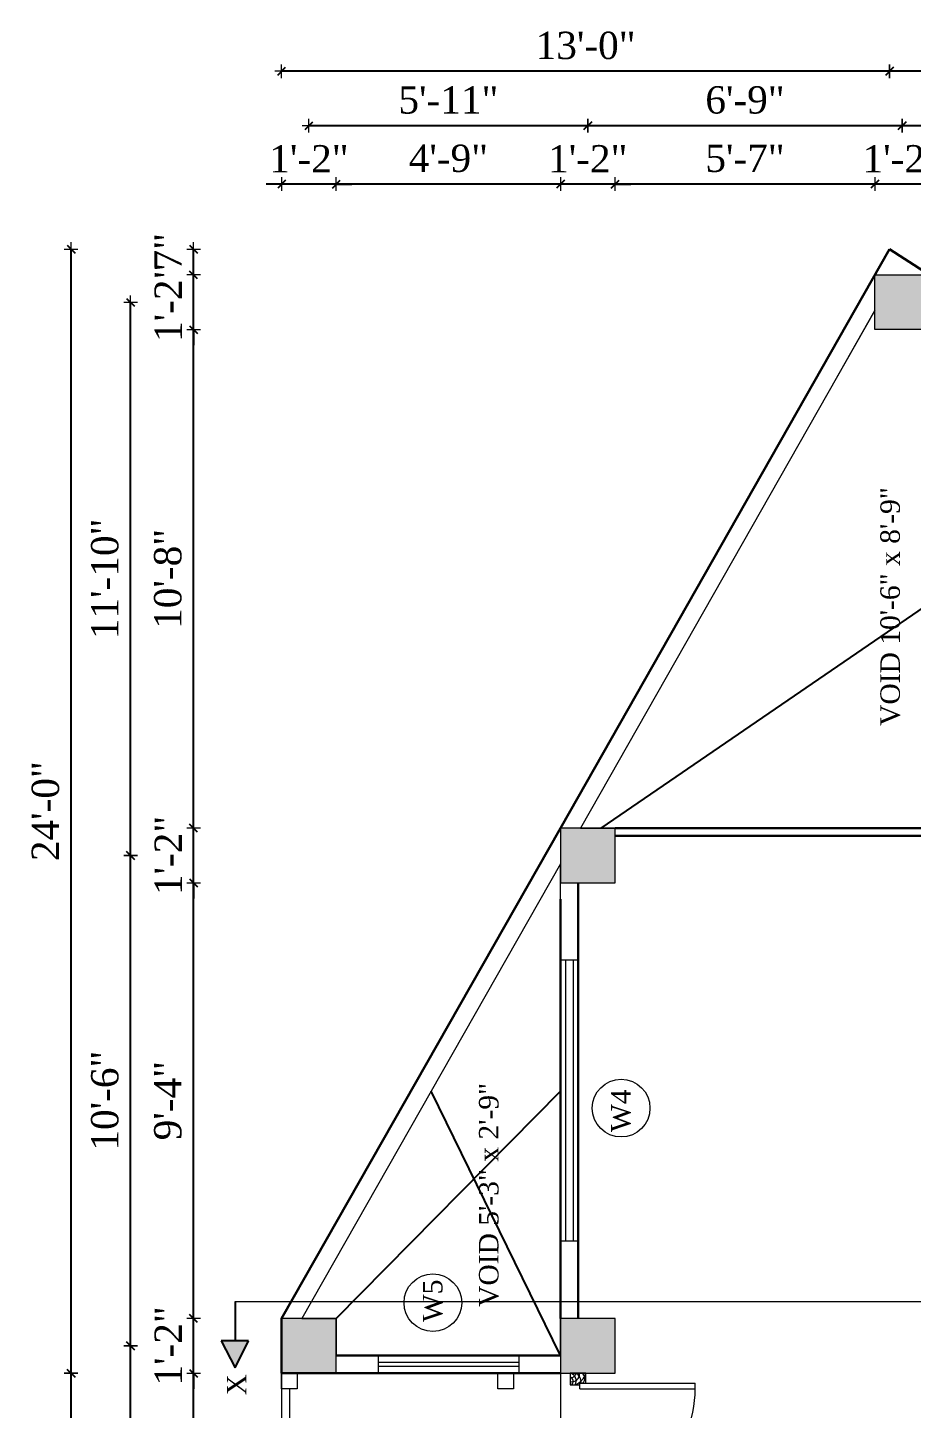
# Model space of a CAD drawing. Header units: inches. Extents: x 151827 to 346502, y -56182 to -23217.
# Drawn here: x 165662.6 to 165888.8, y -24907.8 to -24554.3 of the extents above; entities that cross this region are included whole.
import ezdxf

# ---------------------------------------------------------------- set-up
doc = ezdxf.new("R2010")
doc.units = ezdxf.units.IN
doc.header["$LTSCALE"] = 5
doc.header["$MEASUREMENT"] = 0
for name, color, linetype, lineweight in [('A-WALL', 7, 'Continuous', 9), ('Dimension', 7, 'Continuous', 18), ('DOOR', 62, 'Continuous', 0), ('Dw', 2, 'Continuous', 18)]:
    doc.layers.add(name, color=color, linetype=linetype, lineweight=lineweight)
doc.layers.add('dim line', color=7, linetype='Continuous', lineweight=15, true_color=0xfab2b2)
doc.layers.add('TEXT', color=6, linetype='Continuous')
doc.layers.add('WALL', color=7, linetype='Continuous')
doc.styles.add('ordinary', font='times.ttf')
doc.dimstyles.new('Copy of 96', dxfattribs={"dimtxt": 7, "dimasz": 4, "dimexe": 0.5, "dimexo": 0.5, "dimgap": 3, "dimtad": 1, "dimdec": 1, "dimzin": 11, "dimdsep": 46, "dimlunit": 4, "dimtxsty": 'ordinary', "dimblk": 'OBLIQUE', "dimcen": 0.09, "dimse1": 1, "dimse2": 1, "dimclrt": 6, "dimazin": 0, "dimtfac": 1, "dimtdec": 1, "dimtix": 1, "dimtmove": 2, "dimatfit": 3, "dimldrblk": 'leader', "dimfxl": 0.5, "dimfxlon": 1, "dimtolj": 1, "dimtzin": 0, "dimarcsym": 0})

# ---------------------------------------------------------------- blocks, each defined once
blk = doc.blocks.new('oblique')
at = {"color": 0, "lineweight": -2}
blk.add_line((0.25, 0.25), (-0.25, -0.25), dxfattribs=at)
at = {"layer": 'dim line', "lineweight": 9}
for p, q in [((-0.4375, 0), (0.4375, 0)), ((0, 0.4375), (0, -0.4375))]:
    blk.add_line(p, q, dxfattribs=at)
blk = doc.blocks.new('*D2207')
at = {"layer": 'A-WALL', "color": 0, "lineweight": -2, "ltscale": 5, "transparency": 16777216}
for p, q in [((165879.49, -24594.39), (165875.49, -24594.39)), ((165893.49, -24594.39), (165879.49, -24594.39)), ((165893.49, -24594.39), (165897.49, -24594.39))]:
    blk.add_line(p, q, dxfattribs=at)
at = {"layer": 'Defpoints', "color": 0, "ltscale": 5, "transparency": 16777216}
for p in [(165879.49, -24594.39), (165879.49, -24617.64), (165893.49, -24617.64)]:
    blk.add_point(p, dxfattribs=at)
at = {"layer": 'A-WALL', "color": 0, "lineweight": -2, "ltscale": 5, "transparency": 16777216, "xscale": 4, "yscale": 4, "zscale": 4}
blk.add_blockref('oblique', (165879.49, -24594.39), dxfattribs=at)
at = {"layer": 'A-WALL', "color": 0, "lineweight": -2, "ltscale": 5, "transparency": 16777216, "xscale": 4, "yscale": 4, "zscale": 4, "rotation": 180}
blk.add_blockref('oblique', (165893.49, -24594.39), dxfattribs=at)
at = {"layer": 'A-WALL', "color": 6, "ltscale": 5, "transparency": 16777216, "insert": (165886.49, -24587.89), "char_height": 7, "attachment_point": 5, "style": 'ordinary'}
blk.add_mtext('\\A1;1\'-2"', dxfattribs=at)
blk = doc.blocks.new('_OBLIQUE')
at = {"color": 0, "linetype": 'ByBlock'}
blk.add_line((-0.5, -0.5), (0.5, 0.5), dxfattribs=at)
blk = doc.blocks.new('leader')
at = {"layer": 'Dimension'}
for p, q in [((0, -4.328), (0, 4.328)), ((-4.424, 0), (4.424, 0))]:
    blk.add_line(p, q, dxfattribs=at)
blk = doc.blocks.new('*D2208')
at = {"layer": 'A-WALL', "color": 0, "lineweight": -2, "ltscale": 5, "transparency": 16777216}
blk.add_line((165879.49, -24594.39), (165812.99, -24594.39), dxfattribs=at)
at = {"layer": 'Defpoints', "color": 0, "ltscale": 5, "transparency": 16777216}
for p in [(165812.99, -24594.39), (165879.49, -24617.64), (165812.99, -24759.26)]:
    blk.add_point(p, dxfattribs=at)
at = {"layer": 'A-WALL', "color": 0, "lineweight": -2, "ltscale": 5, "transparency": 16777216, "xscale": 4, "yscale": 4, "zscale": 4, "rotation": 180}
blk.add_blockref('oblique', (165812.99, -24594.39), dxfattribs=at)
at = {"layer": 'A-WALL', "color": 0, "lineweight": -2, "ltscale": 5, "transparency": 16777216, "xscale": 4, "yscale": 4, "zscale": 4}
blk.add_blockref('oblique', (165879.49, -24594.39), dxfattribs=at)
at = {"layer": 'A-WALL', "color": 6, "ltscale": 5, "transparency": 16777216, "insert": (165846.24, -24587.81), "char_height": 7, "attachment_point": 5, "style": 'ordinary'}
blk.add_mtext('\\A1;5\'-7"', dxfattribs=at)
blk = doc.blocks.new('*D2209')
at = {"layer": 'A-WALL', "color": 0, "lineweight": -2, "ltscale": 5, "transparency": 16777216}
for p, q in [((165798.99, -24594.39), (165794.99, -24594.39)), ((165812.99, -24594.39), (165798.99, -24594.39)), ((165812.99, -24594.39), (165816.99, -24594.39))]:
    blk.add_line(p, q, dxfattribs=at)
at = {"layer": 'Defpoints', "color": 0, "ltscale": 5, "transparency": 16777216}
for p in [(165798.99, -24594.39), (165798.99, -24759.26), (165812.99, -24759.26)]:
    blk.add_point(p, dxfattribs=at)
at = {"layer": 'A-WALL', "color": 0, "lineweight": -2, "ltscale": 5, "transparency": 16777216, "xscale": 4, "yscale": 4, "zscale": 4}
blk.add_blockref('oblique', (165798.99, -24594.39), dxfattribs=at)
at = {"layer": 'A-WALL', "color": 0, "lineweight": -2, "ltscale": 5, "transparency": 16777216, "xscale": 4, "yscale": 4, "zscale": 4, "rotation": 180}
blk.add_blockref('oblique', (165812.99, -24594.39), dxfattribs=at)
at = {"layer": 'A-WALL', "color": 6, "ltscale": 5, "transparency": 16777216, "insert": (165805.99, -24587.89), "char_height": 7, "attachment_point": 5, "style": 'ordinary'}
blk.add_mtext('\\A1;1\'-2"', dxfattribs=at)
blk = doc.blocks.new('*D2210')
at = {"layer": 'A-WALL', "color": 0, "lineweight": -2, "ltscale": 5, "transparency": 16777216}
blk.add_line((165798.99, -24594.39), (165741.6, -24594.39), dxfattribs=at)
at = {"layer": 'Defpoints', "color": 0, "ltscale": 5, "transparency": 16777216}
for p in [(165741.6, -24594.39), (165798.99, -24759.26), (165741.6, -24884.83)]:
    blk.add_point(p, dxfattribs=at)
at = {"layer": 'A-WALL', "color": 0, "lineweight": -2, "ltscale": 5, "transparency": 16777216, "xscale": 4, "yscale": 4, "zscale": 4, "rotation": 180}
blk.add_blockref('oblique', (165741.6, -24594.39), dxfattribs=at)
at = {"layer": 'A-WALL', "color": 0, "lineweight": -2, "ltscale": 5, "transparency": 16777216, "xscale": 4, "yscale": 4, "zscale": 4}
blk.add_blockref('oblique', (165798.99, -24594.39), dxfattribs=at)
at = {"layer": 'A-WALL', "color": 6, "ltscale": 5, "transparency": 16777216, "insert": (165770.3, -24587.81), "char_height": 7, "attachment_point": 5, "style": 'ordinary'}
blk.add_mtext('\\A1;4\'-9"', dxfattribs=at)
blk = doc.blocks.new('*D2211')
at = {"layer": 'A-WALL', "color": 0, "lineweight": -2, "ltscale": 5, "transparency": 16777216}
for p, q in [((165727.6, -24594.39), (165723.6, -24594.39)), ((165741.6, -24594.39), (165727.6, -24594.39)), ((165741.6, -24594.39), (165745.6, -24594.39))]:
    blk.add_line(p, q, dxfattribs=at)
at = {"layer": 'Defpoints', "color": 0, "ltscale": 5, "transparency": 16777216}
for p in [(165727.6, -24594.39), (165727.6, -24884.83), (165741.6, -24884.83)]:
    blk.add_point(p, dxfattribs=at)
at = {"layer": 'A-WALL', "color": 0, "lineweight": -2, "ltscale": 5, "transparency": 16777216, "xscale": 4, "yscale": 4, "zscale": 4}
blk.add_blockref('oblique', (165727.6, -24594.39), dxfattribs=at)
at = {"layer": 'A-WALL', "color": 0, "lineweight": -2, "ltscale": 5, "transparency": 16777216, "xscale": 4, "yscale": 4, "zscale": 4, "rotation": 180}
blk.add_blockref('oblique', (165741.6, -24594.39), dxfattribs=at)
at = {"layer": 'A-WALL', "color": 6, "ltscale": 5, "transparency": 16777216, "insert": (165734.6, -24587.89), "char_height": 7, "attachment_point": 5, "style": 'ordinary'}
blk.add_mtext('\\A1;1\'-2"', dxfattribs=at)
blk = doc.blocks.new('*D2212')
at = {"layer": 'A-WALL', "color": 0, "lineweight": -2, "ltscale": 5, "transparency": 16777216}
blk.add_line((165946.27, -24579.43), (165886.49, -24579.43), dxfattribs=at)
at = {"layer": 'Defpoints', "color": 0, "ltscale": 5, "transparency": 16777216}
for p in [(165886.49, -24579.43), (165886.49, -24624.64), (165946.27, -24663.25)]:
    blk.add_point(p, dxfattribs=at)
at = {"layer": 'A-WALL', "color": 0, "lineweight": -2, "ltscale": 5, "transparency": 16777216, "xscale": 4, "yscale": 4, "zscale": 4, "rotation": 180}
blk.add_blockref('oblique', (165886.49, -24579.43), dxfattribs=at)
at = {"layer": 'A-WALL', "color": 0, "lineweight": -2, "ltscale": 5, "transparency": 16777216, "xscale": 4, "yscale": 4, "zscale": 4}
blk.add_blockref('oblique', (165946.27, -24579.43), dxfattribs=at)
at = {"layer": 'A-WALL', "color": 6, "ltscale": 5, "transparency": 16777216, "insert": (165916.38, -24572.87), "char_height": 7, "attachment_point": 5, "style": 'ordinary'}
blk.add_mtext('\\A1;5\'-0"', dxfattribs=at)
blk = doc.blocks.new('*D2213')
at = {"layer": 'A-WALL', "color": 0, "lineweight": -2, "ltscale": 5, "transparency": 16777216}
blk.add_line((165886.49, -24579.43), (165805.99, -24579.43), dxfattribs=at)
at = {"layer": 'Defpoints', "color": 0, "ltscale": 5, "transparency": 16777216}
for p in [(165805.99, -24579.43), (165886.49, -24624.64), (165805.99, -24766.26)]:
    blk.add_point(p, dxfattribs=at)
at = {"layer": 'A-WALL', "color": 0, "lineweight": -2, "ltscale": 5, "transparency": 16777216, "xscale": 4, "yscale": 4, "zscale": 4, "rotation": 180}
blk.add_blockref('oblique', (165805.99, -24579.43), dxfattribs=at)
at = {"layer": 'A-WALL', "color": 0, "lineweight": -2, "ltscale": 5, "transparency": 16777216, "xscale": 4, "yscale": 4, "zscale": 4}
blk.add_blockref('oblique', (165886.49, -24579.43), dxfattribs=at)
at = {"layer": 'A-WALL', "color": 6, "ltscale": 5, "transparency": 16777216, "insert": (165846.24, -24572.86), "char_height": 7, "attachment_point": 5, "style": 'ordinary'}
blk.add_mtext('\\A1;6\'-9"', dxfattribs=at)
blk = doc.blocks.new('*D2214')
at = {"layer": 'A-WALL', "color": 0, "lineweight": -2, "ltscale": 5, "transparency": 16777216}
blk.add_line((165805.99, -24579.43), (165734.6, -24579.43), dxfattribs=at)
at = {"layer": 'Defpoints', "color": 0, "ltscale": 5, "transparency": 16777216}
for p in [(165734.6, -24579.43), (165805.99, -24766.26), (165734.6, -24891.83)]:
    blk.add_point(p, dxfattribs=at)
at = {"layer": 'A-WALL', "color": 0, "lineweight": -2, "ltscale": 5, "transparency": 16777216, "xscale": 4, "yscale": 4, "zscale": 4, "rotation": 180}
blk.add_blockref('oblique', (165734.6, -24579.43), dxfattribs=at)
at = {"layer": 'A-WALL', "color": 0, "lineweight": -2, "ltscale": 5, "transparency": 16777216, "xscale": 4, "yscale": 4, "zscale": 4}
blk.add_blockref('oblique', (165805.99, -24579.43), dxfattribs=at)
at = {"layer": 'A-WALL', "color": 6, "ltscale": 5, "transparency": 16777216, "insert": (165770.3, -24572.87), "char_height": 7, "attachment_point": 5, "style": 'ordinary'}
blk.add_mtext('\\A1;5\'-11"', dxfattribs=at)
blk = doc.blocks.new('*D2216')
at = {"layer": 'A-WALL', "color": 0, "lineweight": -2, "ltscale": 5, "transparency": 16777216}
blk.add_line((165705.05, -25005.71), (165705.05, -24898.83), dxfattribs=at)
at = {"layer": 'Defpoints', "color": 0, "ltscale": 5, "transparency": 16777216}
for p in [(165705.05, -24898.83), (165727.6, -24898.83), (165798.99, -25005.71)]:
    blk.add_point(p, dxfattribs=at)
at = {"layer": 'A-WALL', "color": 0, "lineweight": -2, "ltscale": 5, "transparency": 16777216, "xscale": 4, "yscale": 4, "zscale": 4}
for p, rotation in [((165705.05, -24898.83), 90), ((165705.05, -25005.71), 270)]:
    blk.add_blockref('oblique', p, dxfattribs=dict(at, rotation=rotation))
at = {"layer": 'A-WALL', "color": 6, "ltscale": 5, "transparency": 16777216, "insert": (165698.49, -24952.27), "char_height": 7, "attachment_point": 5, "rotation": 90, "style": 'ordinary'}
blk.add_mtext('\\A1;8\'-11"', dxfattribs=at)
blk = doc.blocks.new('*D2217')
at = {"layer": 'A-WALL', "color": 0, "lineweight": -2, "ltscale": 5, "transparency": 16777216}
for p, q in [((165705.05, -24884.83), (165705.05, -24880.83)), ((165705.05, -24898.83), (165705.05, -24884.83)), ((165705.05, -24898.83), (165705.05, -24902.83))]:
    blk.add_line(p, q, dxfattribs=at)
at = {"layer": 'Defpoints', "color": 0, "ltscale": 5, "transparency": 16777216}
for p in [(165705.05, -24884.83), (165727.6, -24884.83), (165727.6, -24898.83)]:
    blk.add_point(p, dxfattribs=at)
at = {"layer": 'A-WALL', "color": 0, "lineweight": -2, "ltscale": 5, "transparency": 16777216, "xscale": 4, "yscale": 4, "zscale": 4}
for p, rotation in [((165705.05, -24884.83), 270), ((165705.05, -24898.83), 90)]:
    blk.add_blockref('oblique', p, dxfattribs=dict(at, rotation=rotation))
at = {"layer": 'A-WALL', "color": 6, "ltscale": 5, "transparency": 16777216, "insert": (165698.55, -24891.83), "char_height": 7, "attachment_point": 5, "rotation": 90, "style": 'ordinary'}
blk.add_mtext('\\A1;1\'-2"', dxfattribs=at)
blk = doc.blocks.new('*D2218')
at = {"layer": 'A-WALL', "color": 0, "lineweight": -2, "ltscale": 5, "transparency": 16777216}
blk.add_line((165705.05, -24884.83), (165705.05, -24773.26), dxfattribs=at)
at = {"layer": 'Defpoints', "color": 0, "ltscale": 5, "transparency": 16777216}
for p in [(165705.05, -24773.26), (165798.99, -24773.26), (165727.6, -24884.83)]:
    blk.add_point(p, dxfattribs=at)
at = {"layer": 'A-WALL', "color": 0, "lineweight": -2, "ltscale": 5, "transparency": 16777216, "xscale": 4, "yscale": 4, "zscale": 4}
for p, rotation in [((165705.05, -24773.26), 90), ((165705.05, -24884.83), 270)]:
    blk.add_blockref('oblique', p, dxfattribs=dict(at, rotation=rotation))
at = {"layer": 'A-WALL', "color": 6, "ltscale": 5, "transparency": 16777216, "insert": (165698.48, -24829.04), "char_height": 7, "attachment_point": 5, "rotation": 90, "style": 'ordinary'}
blk.add_mtext('\\A1;9\'-4"', dxfattribs=at)
blk = doc.blocks.new('*D2219')
at = {"layer": 'A-WALL', "color": 0, "lineweight": -2, "ltscale": 5, "transparency": 16777216}
for p, q in [((165705.05, -24759.26), (165705.05, -24755.26)), ((165705.05, -24773.26), (165705.05, -24759.26)), ((165705.05, -24773.26), (165705.05, -24777.26))]:
    blk.add_line(p, q, dxfattribs=at)
at = {"layer": 'Defpoints', "color": 0, "ltscale": 5, "transparency": 16777216}
for p in [(165705.05, -24759.26), (165798.99, -24759.26), (165798.99, -24773.26)]:
    blk.add_point(p, dxfattribs=at)
at = {"layer": 'A-WALL', "color": 0, "lineweight": -2, "ltscale": 5, "transparency": 16777216, "xscale": 4, "yscale": 4, "zscale": 4}
for p, rotation in [((165705.05, -24759.26), 270), ((165705.05, -24773.26), 90)]:
    blk.add_blockref('oblique', p, dxfattribs=dict(at, rotation=rotation))
at = {"layer": 'A-WALL', "color": 6, "ltscale": 5, "transparency": 16777216, "insert": (165698.55, -24766.26), "char_height": 7, "attachment_point": 5, "rotation": 90, "style": 'ordinary'}
blk.add_mtext('\\A1;1\'-2"', dxfattribs=at)
blk = doc.blocks.new('*D2220')
at = {"layer": 'A-WALL', "color": 0, "lineweight": -2, "ltscale": 5, "transparency": 16777216}
blk.add_line((165705.05, -24759.26), (165705.05, -24631.64), dxfattribs=at)
at = {"layer": 'Defpoints', "color": 0, "ltscale": 5, "transparency": 16777216}
for p in [(165705.05, -24631.64), (165879.49, -24631.64), (165798.99, -24759.26)]:
    blk.add_point(p, dxfattribs=at)
at = {"layer": 'A-WALL', "color": 0, "lineweight": -2, "ltscale": 5, "transparency": 16777216, "xscale": 4, "yscale": 4, "zscale": 4}
for p, rotation in [((165705.05, -24631.64), 90), ((165705.05, -24759.26), 270)]:
    blk.add_blockref('oblique', p, dxfattribs=dict(at, rotation=rotation))
at = {"layer": 'A-WALL', "color": 6, "ltscale": 5, "transparency": 16777216, "insert": (165698.49, -24695.45), "char_height": 7, "attachment_point": 5, "rotation": 90, "style": 'ordinary'}
blk.add_mtext('\\A1;10\'-8"', dxfattribs=at)
blk = doc.blocks.new('*D2221')
at = {"layer": 'A-WALL', "color": 0, "lineweight": -2, "ltscale": 5, "transparency": 16777216}
for p, q in [((165705.05, -24617.64), (165705.05, -24613.64)), ((165705.05, -24631.64), (165705.05, -24617.64)), ((165705.05, -24631.64), (165705.05, -24635.64))]:
    blk.add_line(p, q, dxfattribs=at)
at = {"layer": 'Defpoints', "color": 0, "ltscale": 5, "transparency": 16777216}
for p in [(165705.05, -24617.64), (165879.49, -24617.64), (165879.49, -24631.64)]:
    blk.add_point(p, dxfattribs=at)
at = {"layer": 'A-WALL', "color": 0, "lineweight": -2, "ltscale": 5, "transparency": 16777216, "xscale": 4, "yscale": 4, "zscale": 4}
for p, rotation in [((165705.05, -24617.64), 270), ((165705.05, -24631.64), 90)]:
    blk.add_blockref('oblique', p, dxfattribs=dict(at, rotation=rotation))
at = {"layer": 'A-WALL', "color": 6, "ltscale": 5, "transparency": 16777216, "insert": (165698.55, -24624.64), "char_height": 7, "attachment_point": 5, "rotation": 90, "style": 'ordinary'}
blk.add_mtext('\\A1;1\'-2"', dxfattribs=at)
blk = doc.blocks.new('*D2222')
at = {"layer": 'A-WALL', "color": 0, "lineweight": -2, "ltscale": 5, "transparency": 16777216}
blk.add_line((165705.05, -24617.64), (165705.05, -24611.02), dxfattribs=at)
at = {"layer": 'Defpoints', "color": 0, "ltscale": 5, "transparency": 16777216}
for p in [(165705.05, -24611.02), (165883.26, -24611.02), (165879.49, -24617.64)]:
    blk.add_point(p, dxfattribs=at)
at = {"layer": 'A-WALL', "color": 0, "lineweight": -2, "ltscale": 5, "transparency": 16777216, "xscale": 4, "yscale": 4, "zscale": 4}
for p, rotation in [((165705.05, -24611.02), 90), ((165705.05, -24617.64), 270)]:
    blk.add_blockref('oblique', p, dxfattribs=dict(at, rotation=rotation))
at = {"layer": 'A-WALL', "color": 6, "ltscale": 5, "transparency": 16777216, "insert": (165698.47, -24611.68), "char_height": 7, "attachment_point": 5, "rotation": 90, "style": 'ordinary'}
blk.add_mtext('\\A1;7"', dxfattribs=at)
blk = doc.blocks.new('*D2223')
at = {"layer": 'A-WALL', "color": 0, "lineweight": -2, "ltscale": 5, "transparency": 16777216}
blk.add_line((165688.92, -25012.71), (165688.92, -24891.83), dxfattribs=at)
at = {"layer": 'Defpoints', "color": 0, "ltscale": 5, "transparency": 16777216}
for p in [(165688.92, -24891.83), (165805.99, -24891.83), (165805.99, -25012.71)]:
    blk.add_point(p, dxfattribs=at)
at = {"layer": 'A-WALL', "color": 0, "lineweight": -2, "ltscale": 5, "transparency": 16777216, "xscale": 4, "yscale": 4, "zscale": 4}
for p, rotation in [((165688.92, -24891.83), 90), ((165688.92, -25012.71), 270)]:
    blk.add_blockref('oblique', p, dxfattribs=dict(at, rotation=rotation))
at = {"layer": 'A-WALL', "color": 6, "ltscale": 5, "transparency": 16777216, "insert": (165682.36, -24952.27), "char_height": 7, "attachment_point": 5, "rotation": 90, "style": 'ordinary'}
blk.add_mtext('\\A1;10\'-1"', dxfattribs=at)
blk = doc.blocks.new('*D2224')
at = {"layer": 'A-WALL', "color": 0, "lineweight": -2, "ltscale": 5, "transparency": 16777216}
blk.add_line((165688.92, -24891.83), (165688.92, -24766.26), dxfattribs=at)
at = {"layer": 'Defpoints', "color": 0, "ltscale": 5, "transparency": 16777216}
for p in [(165688.92, -24766.26), (165805.99, -24766.26), (165805.99, -24891.83)]:
    blk.add_point(p, dxfattribs=at)
at = {"layer": 'A-WALL', "color": 0, "lineweight": -2, "ltscale": 5, "transparency": 16777216, "xscale": 4, "yscale": 4, "zscale": 4}
for p, rotation in [((165688.92, -24766.26), 90), ((165688.92, -24891.83), 270)]:
    blk.add_blockref('oblique', p, dxfattribs=dict(at, rotation=rotation))
at = {"layer": 'A-WALL', "color": 6, "ltscale": 5, "transparency": 16777216, "insert": (165682.36, -24829.04), "char_height": 7, "attachment_point": 5, "rotation": 90, "style": 'ordinary'}
blk.add_mtext('\\A1;10\'-6"', dxfattribs=at)
blk = doc.blocks.new('*D2225')
at = {"layer": 'A-WALL', "color": 0, "lineweight": -2, "ltscale": 5, "transparency": 16777216}
blk.add_line((165688.92, -24766.26), (165688.92, -24624.64), dxfattribs=at)
at = {"layer": 'Defpoints', "color": 0, "ltscale": 5, "transparency": 16777216}
for p in [(165688.92, -24624.64), (165886.49, -24624.64), (165805.99, -24766.26)]:
    blk.add_point(p, dxfattribs=at)
at = {"layer": 'A-WALL', "color": 0, "lineweight": -2, "ltscale": 5, "transparency": 16777216, "xscale": 4, "yscale": 4, "zscale": 4}
for p, rotation in [((165688.92, -24624.64), 90), ((165688.92, -24766.26), 270)]:
    blk.add_blockref('oblique', p, dxfattribs=dict(at, rotation=rotation))
at = {"layer": 'A-WALL', "color": 6, "ltscale": 5, "transparency": 16777216, "insert": (165682.36, -24695.45), "char_height": 7, "attachment_point": 5, "rotation": 90, "style": 'ordinary'}
blk.add_mtext('\\A1;11\'-10"', dxfattribs=at)
blk = doc.blocks.new('*D2226')
at = {"layer": 'A-WALL', "color": 0, "lineweight": -2, "ltscale": 5, "transparency": 16777216}
blk.add_line((165673.71, -25019.71), (165673.71, -24898.83), dxfattribs=at)
at = {"layer": 'Defpoints', "color": 0, "ltscale": 5, "transparency": 16777216}
for p in [(165673.71, -24898.83), (165727.6, -24898.83), (165798.99, -25019.71)]:
    blk.add_point(p, dxfattribs=at)
at = {"layer": 'A-WALL', "color": 0, "lineweight": -2, "ltscale": 5, "transparency": 16777216, "xscale": 4, "yscale": 4, "zscale": 4}
for p, rotation in [((165673.71, -24898.83), 90), ((165673.71, -25019.71), 270)]:
    blk.add_blockref('oblique', p, dxfattribs=dict(at, rotation=rotation))
at = {"layer": 'A-WALL', "color": 6, "ltscale": 5, "transparency": 16777216, "insert": (165667.15, -24959.27), "char_height": 7, "attachment_point": 5, "rotation": 90, "style": 'ordinary'}
blk.add_mtext('\\A1;10\'-1"', dxfattribs=at)
blk = doc.blocks.new('*D2227')
at = {"layer": 'A-WALL', "color": 0, "lineweight": -2, "ltscale": 5, "transparency": 16777216}
blk.add_line((165673.71, -24898.83), (165673.71, -24611.02), dxfattribs=at)
at = {"layer": 'Defpoints', "color": 0, "ltscale": 5, "transparency": 16777216}
for p in [(165673.71, -24611.02), (165883.26, -24611.02), (165727.6, -24898.83)]:
    blk.add_point(p, dxfattribs=at)
at = {"layer": 'A-WALL', "color": 0, "lineweight": -2, "ltscale": 5, "transparency": 16777216, "xscale": 4, "yscale": 4, "zscale": 4}
for p, rotation in [((165673.71, -24611.02), 90), ((165673.71, -24898.83), 270)]:
    blk.add_blockref('oblique', p, dxfattribs=dict(at, rotation=rotation))
at = {"layer": 'A-WALL', "color": 6, "ltscale": 5, "transparency": 16777216, "insert": (165667.15, -24754.92), "char_height": 7, "attachment_point": 5, "rotation": 90, "style": 'ordinary'}
blk.add_mtext('\\A1;24\'-0"', dxfattribs=at)
blk = doc.blocks.new('*D2228')
at = {"layer": 'A-WALL', "color": 0, "lineweight": -2, "ltscale": 5, "transparency": 16777216}
blk.add_line((165992.27, -24565.47), (165883.26, -24565.47), dxfattribs=at)
at = {"layer": 'Defpoints', "color": 0, "ltscale": 5, "transparency": 16777216}
for p in [(165883.26, -24565.47), (165883.26, -24611.02), (165992.27, -24681.45)]:
    blk.add_point(p, dxfattribs=at)
at = {"layer": 'A-WALL', "color": 0, "lineweight": -2, "ltscale": 5, "transparency": 16777216, "xscale": 4, "yscale": 4, "zscale": 4, "rotation": 180}
blk.add_blockref('oblique', (165883.26, -24565.47), dxfattribs=at)
at = {"layer": 'A-WALL', "color": 0, "lineweight": -2, "ltscale": 5, "transparency": 16777216, "xscale": 4, "yscale": 4, "zscale": 4}
blk.add_blockref('oblique', (165992.27, -24565.47), dxfattribs=at)
at = {"layer": 'A-WALL', "color": 6, "ltscale": 5, "transparency": 16777216, "insert": (165937.77, -24558.9), "char_height": 7, "attachment_point": 5, "style": 'ordinary'}
blk.add_mtext('\\A1;9\'-1"', dxfattribs=at)
blk = doc.blocks.new('*D2229')
at = {"layer": 'A-WALL', "color": 0, "lineweight": -2, "ltscale": 5, "transparency": 16777216}
blk.add_line((165883.26, -24565.47), (165727.6, -24565.47), dxfattribs=at)
at = {"layer": 'Defpoints', "color": 0, "ltscale": 5, "transparency": 16777216}
for p in [(165727.6, -24565.47), (165883.26, -24611.02), (165727.6, -24884.83)]:
    blk.add_point(p, dxfattribs=at)
at = {"layer": 'A-WALL', "color": 0, "lineweight": -2, "ltscale": 5, "transparency": 16777216, "xscale": 4, "yscale": 4, "zscale": 4, "rotation": 180}
blk.add_blockref('oblique', (165727.6, -24565.47), dxfattribs=at)
at = {"layer": 'A-WALL', "color": 0, "lineweight": -2, "ltscale": 5, "transparency": 16777216, "xscale": 4, "yscale": 4, "zscale": 4}
blk.add_blockref('oblique', (165883.26, -24565.47), dxfattribs=at)
at = {"layer": 'A-WALL', "color": 6, "ltscale": 5, "transparency": 16777216, "insert": (165805.43, -24558.91), "char_height": 7, "attachment_point": 5, "style": 'ordinary'}
blk.add_mtext('\\A1;13\'-0"', dxfattribs=at)
blk = doc.blocks.new('*D2239')
at = {"layer": 'A-WALL', "color": 0, "lineweight": -2, "ltscale": 5, "transparency": 16777216}
blk.add_line((166018.88, -24617.64), (166018.88, -24611.02), dxfattribs=at)
at = {"layer": 'Defpoints', "color": 0, "ltscale": 5, "transparency": 16777216}
for p in [(165883.26, -24611.02), (166018.88, -24611.02), (165893.49, -24617.64)]:
    blk.add_point(p, dxfattribs=at)
at = {"layer": 'A-WALL', "color": 0, "lineweight": -2, "ltscale": 5, "transparency": 16777216, "xscale": 4, "yscale": 4, "zscale": 4}
for p, rotation in [((166018.88, -24611.02), 90), ((166018.88, -24617.64), 270)]:
    blk.add_blockref('oblique', p, dxfattribs=dict(at, rotation=rotation))
at = {"layer": 'A-WALL', "color": 6, "ltscale": 5, "transparency": 16777216, "insert": (166012.27, -24612.6), "char_height": 7, "attachment_point": 5, "rotation": 90, "style": 'ordinary'}
blk.add_mtext('\\A1;7"', dxfattribs=at)
blk = doc.blocks.new('*D2243')
at = {"layer": 'A-WALL', "color": 0, "lineweight": -2, "ltscale": 5, "transparency": 16777216}
blk.add_line((166032.12, -24663.25), (166032.12, -24624.64), dxfattribs=at)
at = {"layer": 'Defpoints', "color": 0, "ltscale": 5, "transparency": 16777216}
for p in [(165886.49, -24624.64), (166032.12, -24624.64), (165946.27, -24663.25)]:
    blk.add_point(p, dxfattribs=at)
at = {"layer": 'A-WALL', "color": 0, "lineweight": -2, "ltscale": 5, "transparency": 16777216, "xscale": 4, "yscale": 4, "zscale": 4}
for p, rotation in [((166032.12, -24624.64), 90), ((166032.12, -24663.25), 270)]:
    blk.add_blockref('oblique', p, dxfattribs=dict(at, rotation=rotation))
at = {"layer": 'A-WALL', "color": 6, "ltscale": 5, "transparency": 16777216, "insert": (166025.56, -24643.95), "char_height": 7, "attachment_point": 5, "rotation": 90, "style": 'ordinary'}
blk.add_mtext('\\A1;3\'-3"', dxfattribs=at)
blk = doc.blocks.new('*D2245')
at = {"layer": 'A-WALL', "color": 0, "lineweight": -2, "ltscale": 5, "transparency": 16777216}
blk.add_line((166045.18, -24656.57), (166045.18, -24611.02), dxfattribs=at)
at = {"layer": 'Defpoints', "color": 0, "ltscale": 5, "transparency": 16777216}
for p in [(165883.26, -24611.02), (166045.18, -24611.02), (165953.27, -24656.57)]:
    blk.add_point(p, dxfattribs=at)
at = {"layer": 'A-WALL', "color": 0, "lineweight": -2, "ltscale": 5, "transparency": 16777216, "xscale": 4, "yscale": 4, "zscale": 4}
for p, rotation in [((166045.18, -24611.02), 90), ((166045.18, -24656.57), 270)]:
    blk.add_blockref('oblique', p, dxfattribs=dict(at, rotation=rotation))
at = {"layer": 'A-WALL', "color": 6, "ltscale": 5, "transparency": 16777216, "insert": (166038.62, -24633.79), "char_height": 7, "attachment_point": 5, "rotation": 90, "style": 'ordinary'}
blk.add_mtext('\\A1;3\'-10"', dxfattribs=at)
blk = doc.blocks.new('*D2153')
at = {"layer": 'A-WALL', "color": 0, "lineweight": -2, "ltscale": 5, "transparency": 16777216}
blk.add_line((165805.17, -25047.11), (165730.97, -25045.36), dxfattribs=at)
at = {"layer": 'Defpoints', "color": 0, "ltscale": 5, "transparency": 16777216}
for p in [(165734.6, -24891.83), (165805.99, -25012.71), (165730.97, -25045.36)]:
    blk.add_point(p, dxfattribs=at)
at = {"layer": 'A-WALL', "color": 0, "lineweight": -2, "ltscale": 5, "transparency": 16777216, "xscale": 4, "yscale": 4, "zscale": 4}
for p, rotation in [((165730.97, -25045.36), 178.6423816934182), ((165805.17, -25047.11), 358.6423816934182)]:
    blk.add_blockref('oblique', p, dxfattribs=dict(at, rotation=rotation))
at = {"layer": 'A-WALL', "color": 6, "ltscale": 5, "transparency": 16777216, "insert": (165768.22, -25039.68), "char_height": 7, "attachment_point": 5, "rotation": 358.6424, "style": 'ordinary'}
blk.add_mtext('\\A1;6\'-2"', dxfattribs=at)
blk = doc.blocks.new('A$C27B36B59')
at = {"layer": 'DOOR'}
for p, q in [((0, 4), (0, 0)), ((2.5, 4), (0, 4)), ((2.5, 2.5), (2.5, 4)), ((0, 0), (3, 0)), ((3, 2.5), (2.5, 2.5)), ((3, 0), (3, 2.5))]:
    blk.add_line(p, q, dxfattribs=at)
for centre, radius, start, end in [((-1.4, -0.54), 4.75, 22.1411, 72.838), ((1.34, 2.09), 1.64, 45.138, 144.8948), ((2.21, 0.3), 2.49, 83.3149, 152.658), ((0.13, 0.37), 2.05, 349.4875, 93.6805), ((1.96, -0.47), 2.01, 58.7447, 166.495), ((-0.06, 0.32), 1.13, 343.542, 86.947), ((2.08, -0.4), 1.17, 38.2816, 160.1519)]:
    blk.add_arc(centre, radius, start, end, dxfattribs=at)
blk = doc.blocks.new('D2')
at = {"layer": 'DOOR'}
for p, q in [((74473.95, 24047.59), (74473.95, 24018.09)), ((74473.95, 24047.59), (74475.45, 24047.59)), ((74475.45, 24047.59), (74475.45, 24018.13))]:
    blk.add_line(p, q, dxfattribs=at)
blk.add_arc((74473.95, 24047.59), 29.5, 180, 272.9146, dxfattribs=at)
at = {"layer": 'DOOR', "xscale": -1, "rotation": 180}
blk.add_blockref('A$C27B36B59', (74441.95, 24050.09), dxfattribs=at)
at = {"layer": 'DOOR', "rotation": 180}
blk.add_blockref('A$C27B36B59', (74477.95, 24050.09), dxfattribs=at)

msp = doc.modelspace()

# ---------------------------------------------------------------- hatches: boundary and pattern name
at = {"ltscale": 5}
msp.add_hatch(color=256, dxfattribs=at).paths.add_polyline_path([(165719.13, -24890.54), (165712.12, -24890.54), (165715.7, -24897.43)])
at = {"layer": 'WALL', "linetype": 'ByBlock', "ltscale": 5, "true_color": 0xf8991e}
h = msp.add_hatch(color=30, dxfattribs=at)
h.dxf.hatch_style = 1
h.paths.add_polyline_path([(165879.49, -24631.64), (165893.49, -24631.64), (165893.49, -24617.64), (165879.49, -24617.64)])
h = msp.add_hatch(color=30, dxfattribs=at)
h.dxf.hatch_style = 1
h.paths.add_polyline_path([(165812.99, -24759.26), (165798.99, -24759.26), (165798.99, -24773.26), (165812.99, -24773.26)])
h = msp.add_hatch(color=30, dxfattribs=at)
h.dxf.hatch_style = 1
h.paths.add_polyline_path([(165741.6, -24898.83), (165741.6, -24884.83), (165727.6, -24884.83), (165727.6, -24898.83)])
h = msp.add_hatch(color=30, dxfattribs=at)
h.dxf.hatch_style = 1
h.paths.add_polyline_path([(165812.99, -24898.83), (165812.99, -24884.83), (165798.99, -24884.83), (165798.99, -24898.83)])

# ---------------------------------------------------------------- linework, layer by layer
at = {"ltscale": 5}
for p, q in [((165715.7, -24880.44, -72.71), (165715.7, -24890.54, -72.71)), ((165719.13, -24890.54, -72.71), (165712.12, -24890.54, -72.71)), ((165712.12, -24890.54, -72.71), (165715.7, -24897.43, -72.71)), ((165715.7, -24897.43, -72.71), (165719.13, -24890.54, -72.71))]:
    msp.add_line(p, q, dxfattribs=at)
at = {"layer": 'A-WALL', "lineweight": 30}
for p, q in [((165798.99, -24759.26, -72.71), (165883.26, -24611.02, -72.71)), ((165883.26, -24611.02, -72.71), (165953.27, -24656.25, -72.71)), ((165727.6, -24884.83, -72.71), (165798.99, -24759.26, -72.71)), ((165812.99, -24759.26, -72.71), (165939.77, -24759.26, -72.71)), ((165812.99, -24761.26, -72.71), (165939.77, -24761.26, -72.71)), ((165803.49, -24773.26, -72.71), (165803.49, -24884.83, -72.71)), ((165798.99, -24884.83, -72.71), (165798.99, -24777.47, -72.71)), ((165727.6, -24884.83, -72.71), (165727.6, -24898.83, -72.71)), ((165741.6, -24894.33, -72.71), (165798.99, -24894.33, -72.71)), ((165741.6, -24894.33, -72.71), (165798.99, -24894.33, -72.71)), ((165727.6, -24898.83, -72.71), (165798.99, -24898.83, -72.71))]:
    msp.add_line(p, q, dxfattribs=at)
at = {"layer": 'A-WALL', "ltscale": 5}
for p, q in [((165868.95, -24645.29, -72.71), (165879.49, -24626.75, -72.71)), ((165803.49, -24793.04, -72.71), (165798.99, -24793.04, -72.71)), ((165803.49, -24865.04, -72.71), (165798.99, -24865.04, -72.71)), ((165715.7, -24880.44, -72.71), (166004.27, -24880.44, -72.71)), ((165752.3, -24894.33, -72.71), (165752.3, -24898.83, -72.71)), ((165788.3, -24894.33, -72.71), (165788.3, -24898.83, -72.71)), ((165727.6, -24898.83, -72.71), (165727.6, -25018.02, -72.71)), ((165786.99, -24898.83, -72.71), (165786.99, -24902.83, -72.71)), ((165798.99, -24898.83, -72.71), (165798.99, -25019.71, -72.71)), ((165729.6, -24902.83, -72.71), (165729.6, -25014.02, -72.71))]:
    msp.add_line(p, q, dxfattribs=at)
at = {"layer": 'A-WALL', "ltscale": 5, "elevation": -72.71}
for points in [[(165879.49, -24631.64), (165879.49, -24617.64), (165893.49, -24617.64), (165893.49, -24631.64)], [(165812.99, -24773.26), (165812.99, -24759.26), (165798.99, -24759.26), (165798.99, -24773.26)], [(165732.78, -24884.83), (165741.6, -24884.83), (165741.6, -24894.33), (165762.99, -24894.33), (165798.99, -24894.33), (165798.99, -24884.83), (165798.99, -24768.37)], [(165741.6, -24898.83), (165741.6, -24884.83), (165727.6, -24884.83), (165727.6, -24898.83)], [(165812.99, -24898.83), (165812.99, -24884.83), (165798.99, -24884.83), (165798.99, -24898.83)], [(165727.6, -24902.83), (165727.6, -24898.83), (165731.6, -24898.83), (165731.6, -24902.83)], [(165782.99, -24902.83), (165782.99, -24898.83), (165786.99, -24898.83), (165786.99, -24902.83)]]:
    msp.add_lwpolyline(points, close=True, dxfattribs=at)
msp.add_lwpolyline([(165944.27, -24759.26), (165944.27, -24759.26), (165944.27, -24670.25), (165939.27, -24670.25), (165939.27, -24656.25), (165944.98, -24656.25), (165893.49, -24622.98), (165893.49, -24631.64), (165879.49, -24631.64), (165879.49, -24626.75), (165804.16, -24759.26), (165812.99, -24759.26)], dxfattribs=at)
at = {"layer": 'A-WALL', "ltscale": 5}
for centre in [(165814.53, -24830.95, -72.71), (165766.32, -24880.78, -72.71)]:
    msp.add_circle(centre, 7.38, dxfattribs=at)
at = {"layer": 'Dw', "color": 3}
for p, q in [((165800.24, -24793.04, -72.71), (165800.24, -24865.04, -72.71)), ((165802.24, -24793.04, -72.71), (165802.24, -24865.04, -72.71)), ((165788.3, -24896.08, -72.71), (165752.3, -24896.08, -72.71)), ((165788.3, -24897.08, -72.71), (165752.3, -24897.08, -72.71))]:
    msp.add_line(p, q, dxfattribs=at)
at = {"layer": 'WALL', "color": 30, "linetype": 'ByBlock', "ltscale": 5, "true_color": 0xf8991e}
for p, q in [((165939.27, -24670.25, -72.71), (165809.34, -24759.26, -72.71)), ((165741.6, -24884.83, -72.71), (165798.99, -24826.6, -72.71)), ((165798.99, -24894.33, -72.71), (165765.88, -24826.6, -72.71))]:
    msp.add_line(p, q, dxfattribs=at)

# ---------------------------------------------------------------- block references
at = {"layer": 'WALL', "color": 2, "linetype": 'ByBlock', "rotation": 89.99999999999999}
msp.add_blockref('D2', (189851.57, -99376.78, -72.71), dxfattribs=at)

# ---------------------------------------------------------------- texts
at = {"layer": 'TEXT', "style": 'ordinary'}
for s, p in [('VOID 10\'-6" x 8\'-9"', (165885.89, -24733.08, -72.71)), ('VOID 5\'-3" x 2\'-9"', (165783.12, -24881.83, -72.71)), ('W4', (165816.97, -24837.06, -72.71)), ('W5', (165768.76, -24885.75, -72.71)), ('X', (165718.58, -24904.5, -72.71))]:
    msp.add_text(s, height=5, rotation=90, dxfattribs=at).set_placement(p)

# ---------------------------------------------------------------- dimensions: what is measured, and where the dimension line sits
at = {"layer": 'A-WALL', "ltscale": 5}
for base, p1, p2, angle, picture, middle in [((165727.6, -24565.47, -72.71), (165883.26, -24611.02, -72.71), (165727.6, -24884.83, -72.71), 180, '*D2229', (165805.43, -24558.91, -72.71)), ((165883.26, -24565.47, -72.71), (165992.27, -24681.45, -72.71), (165883.26, -24611.02, -72.71), 180, '*D2228', (165937.77, -24558.9, -72.71)), ((165734.6, -24579.43, -72.71), (165805.99, -24766.26, -72.71), (165734.6, -24891.83, -72.71), 180, '*D2214', (165770.3, -24572.87, -72.71)), ((165805.987, -24579.4273, -72.7113), (165886.4942, -24624.645, -72.7113), (165805.987, -24766.261, -72.7113), 180, '*D2213', (165846.2406, -24572.8566, -72.7113)), ((165886.49, -24579.43, -72.71), (165946.27, -24663.25, -72.71), (165886.49, -24624.64, -72.71), 180, '*D2212', (165916.38, -24572.87, -72.71)), ((165727.6, -24594.39, -72.71), (165741.6, -24884.83, -72.71), (165727.6, -24884.83, -72.71), 180, '*D2211', (165734.6, -24587.89, -72.71)), ((165741.6, -24594.39, -72.71), (165798.99, -24759.26, -72.71), (165741.6, -24884.83, -72.71), 180, '*D2210', (165770.3, -24587.81, -72.71)), ((165798.99, -24594.39, -72.71), (165812.99, -24759.26, -72.71), (165798.99, -24759.26, -72.71), 180, '*D2209', (165805.99, -24587.89, -72.71)), ((165812.987, -24594.3853, -72.7113), (165879.4942, -24617.645, -72.7113), (165812.987, -24759.261, -72.7113), 180, '*D2208', (165846.2406, -24587.8146, -72.7113)), ((165879.49, -24594.39, -72.71), (165893.49, -24617.64, -72.71), (165879.49, -24617.64, -72.71), 180, '*D2207', (165886.49, -24587.89, -72.71)), ((165673.71, -24611.02, -72.71), (165727.6, -24898.83, -72.71), (165883.26, -24611.02, -72.71), 90, '*D2227', (165667.15, -24754.92, -72.71)), ((166045.18, -24611.02, -72.71), (165953.27, -24656.57, -72.71), (165883.26, -24611.02, -72.71), 90, '*D2245', (166038.62, -24633.79, -72.71)), ((165705.05, -24617.64, -72.71), (165879.49, -24631.64, -72.71), (165879.49, -24617.64, -72.71), 90, '*D2221', (165698.55, -24624.64, -72.71)), ((165688.92, -24624.64, -72.71), (165805.99, -24766.26, -72.71), (165886.49, -24624.64, -72.71), 90, '*D2225', (165682.36, -24695.45, -72.71)), ((166032.12, -24624.64, -72.71), (165946.27, -24663.25, -72.71), (165886.49, -24624.64, -72.71), 90, '*D2243', (166025.56, -24643.95, -72.71)), ((165705.05, -24631.64, -72.71), (165798.99, -24759.26, -72.71), (165879.49, -24631.64, -72.71), 90, '*D2220', (165698.49, -24695.45, -72.71)), ((165705.05, -24759.26, -72.71), (165798.99, -24773.26, -72.71), (165798.99, -24759.26, -72.71), 90, '*D2219', (165698.55, -24766.26, -72.71)), ((165688.92, -24766.26, -72.71), (165805.99, -24891.83, -72.71), (165805.99, -24766.26, -72.71), 90, '*D2224', (165682.36, -24829.04, -72.71)), ((165705.05, -24773.26, -72.71), (165727.6, -24884.83, -72.71), (165798.99, -24773.26, -72.71), 90, '*D2218', (165698.48, -24829.04, -72.71)), ((165705.05, -24884.83, -72.71), (165727.6, -24898.83, -72.71), (165727.6, -24884.83, -72.71), 90, '*D2217', (165698.55, -24891.83, -72.71)), ((165688.92, -24891.83, -72.71), (165805.99, -25012.71, -72.71), (165805.99, -24891.83, -72.71), 90, '*D2223', (165682.36, -24952.27, -72.71)), ((165730.97, -25045.36, -72.71), (165805.99, -25012.71, -72.71), (165734.6, -24891.83, -72.71), 358.6424, '*D2153', (165768.22, -25039.68, -72.71)), ((165673.71, -24898.83, -72.71), (165798.99, -25019.71, -72.71), (165727.6, -24898.83, -72.71), 90, '*D2226', (165667.15, -24959.27, -72.71)), ((165705.05, -24898.83, -72.71), (165798.99, -25005.71, -72.71), (165727.6, -24898.83, -72.71), 90, '*D2216', (165698.49, -24952.27, -72.71))]:
    dim = msp.add_linear_dim(base=base, p1=p1, p2=p2, angle=angle, dimstyle='Copy of 96', override={"dimdec": 0, "dimblk": 'oblique', "dimtdec": 0, "dimarcsym": 1}, dxfattribs=at)
    dim.commit()
    dim.dimension.update_dxf_attribs({"geometry": picture, "text_midpoint": middle})
for base, p1, picture, middle in [((165705.05, -24611.02, -72.71), (165879.49, -24617.64, -72.71), '*D2222', (165698.47, -24611.68, -72.71)), ((166018.88, -24611.02, -72.71), (165893.49, -24617.64, -72.71), '*D2239', (166012.27, -24612.6, -72.71))]:
    dim = msp.add_linear_dim(base=base, p1=p1, p2=(165883.26, -24611.02, -72.71), angle=90, dimstyle='Copy of 96', override={"dimdec": 0, "dimblk": 'oblique', "dimtdec": 0, "dimarcsym": 1}, dxfattribs=at)
    dim.commit()
    dim.dimension.update_dxf_attribs({"geometry": picture, "text_midpoint": middle, "dimtype": 160})

doc.saveas('drawing.dxf')
